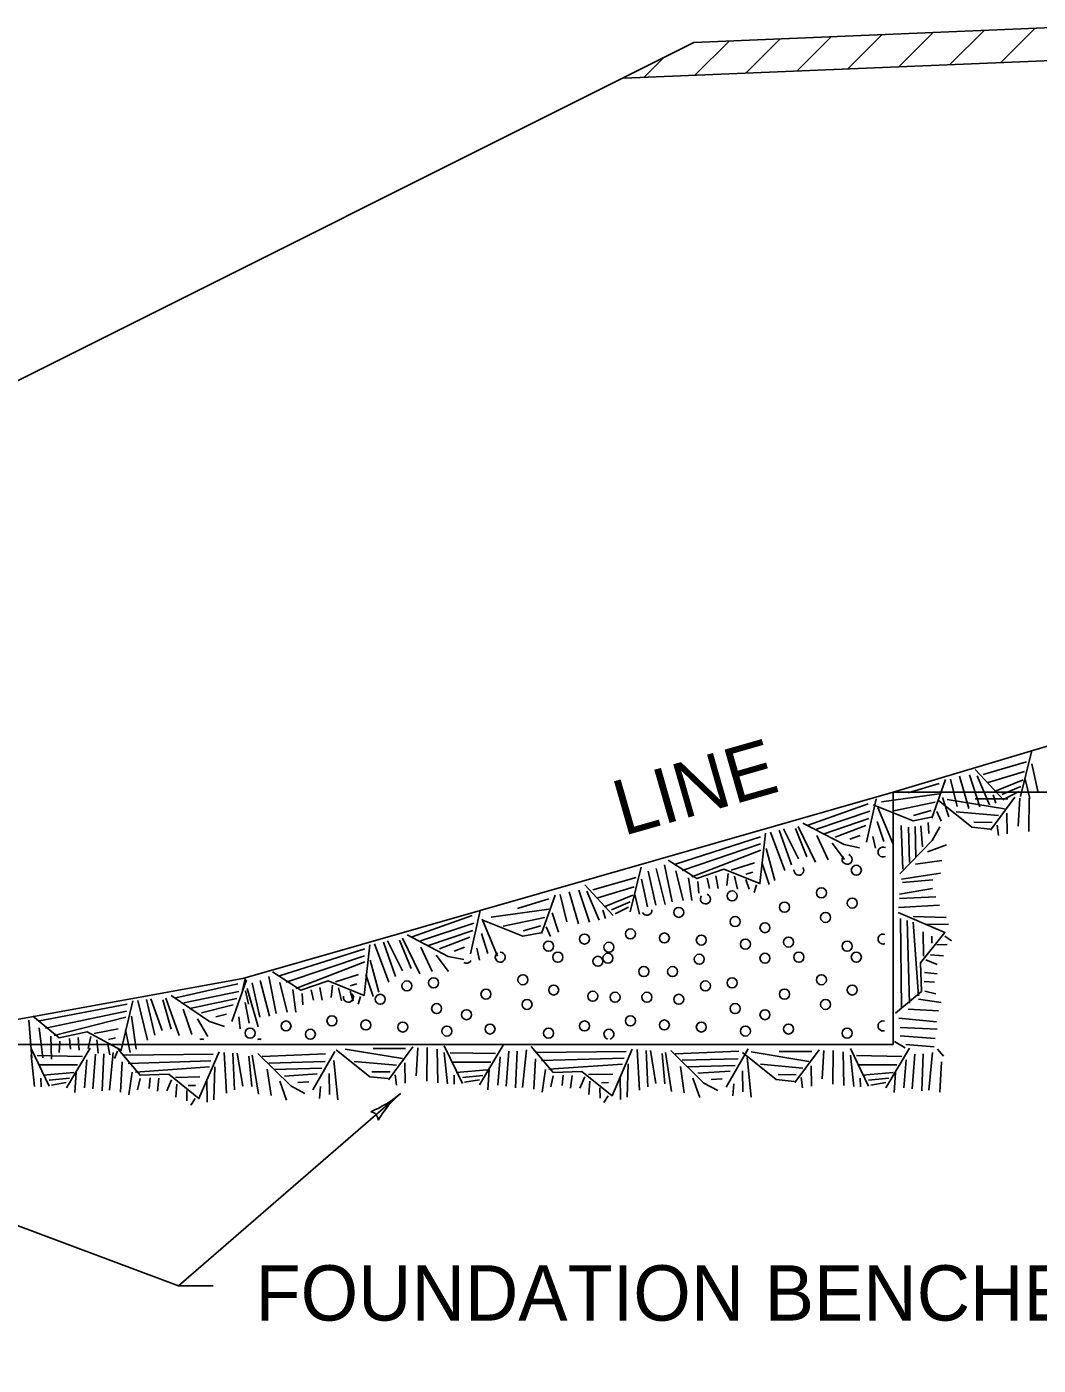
# Model space of a CAD drawing. Extents: x 1007 to 1035.5, y 1000.5 to 1021.5.
# Drawn here: x 1025.622 to 1029.281, y 1003.891 to 1008.734 of the extents above; entities that cross this region are included whole.
import ezdxf

# ---------------------------------------------------------------- set-up
doc = ezdxf.new("R2010")
doc.units = 0
doc.layers.add('Level 1', color=7, linetype='Continuous')

msp = doc.modelspace()

# ---------------------------------------------------------------- linework, layer by layer
at = {"layer": 'Level 1'}
for p, q in [((1029.4024, 1008.7338), (1028.0346, 1008.6768)), ((1028.9613, 1008.5968), (1029.0851, 1008.7205)), ((1029.1457, 1008.6044), (1029.2695, 1008.7283)), ((1016.3883, 1002.8528), (1028.0346, 1008.6768)), ((1028.0389, 1008.5583), (1028.1628, 1008.6821)), ((1028.2234, 1008.566), (1028.3472, 1008.6898)), ((1028.4078, 1008.5737), (1028.5317, 1008.6975)), ((1028.5923, 1008.5813), (1028.7161, 1008.7052)), ((1028.7768, 1008.589), (1028.9006, 1008.7128)), ((1029.4001, 1008.615), (1027.7814, 1008.5476)), ((1027.8545, 1008.5507), (1027.9244, 1008.6205)), ((1030.1506, 1006.3801), (1028.7564, 1005.9639)), ((1026.403, 1005.2902), (1028.7564, 1005.9639)), ((1031.8073, 1005.9639), (1028.7564, 1005.9639)), ((1028.7564, 1005.9639), (1028.7564, 1005.0517)), ((1025.0903, 1005.0517), (1026.403, 1005.2902)), ((1028.7564, 1005.0517), (1025.0903, 1005.0517)), ((1026.1708, 1004.1783), (1026.9742, 1004.8744)), ((1026.1708, 1004.1783), (1025.2693, 1004.5156)), ((1026.2958, 1004.1783), (1026.1708, 1004.1783))]:
    msp.add_line(p, q, dxfattribs=at)
for points in [[(1029.2568, 1006.1107), (1029.217, 1005.9487)], [(1029.0818, 1006.0287), (1029.2392, 1006.0735)], [(1029.2583, 1006.0672), (1029.28, 1005.9673)], [(1028.9458, 1006.0096), (1028.8964, 1005.8701)], [(1028.964, 1006.0114), (1028.9878, 1005.9123)], [(1028.9961, 1006.0218), (1029.0301, 1005.905)], [(1029.0321, 1006.0273), (1029.0697, 1005.9116)], [(1029.0532, 1006.0466), (1029.1563, 1005.9353)], [(1029.0605, 1006.0239), (1029.105, 1005.9186)], [(1029.1, 1005.9991), (1029.2313, 1006.0395)], [(1029.1231, 1005.9667), (1029.2269, 1006.0089)], [(1029.2343, 1006.0113), (1029.251, 1005.9408)], [(1028.714, 1005.9298), (1028.9227, 1005.9581)], [(1028.8102, 1005.9614), (1028.9229, 1005.9959)], [(1029.1494, 1005.9563), (1029.2178, 1005.9848)], [(1029.1626, 1005.9418), (1029.2113, 1005.9661)], [(1028.4488, 1005.8454), (1028.6653, 1005.922)], [(1028.6948, 1005.9402), (1028.6595, 1005.7837)], [(1028.6838, 1005.9183), (1028.8287, 1005.8606)], [(1028.701, 1005.9085), (1028.7568, 1005.7758)], [(1028.7583, 1005.897), (1028.9088, 1005.9285)], [(1028.9193, 1005.9353), (1029.041, 1005.8378)], [(1028.9352, 1005.9455), (1028.9579, 1005.8753)], [(1028.9516, 1005.9376), (1029.1594, 1005.9036)], [(1029.0528, 1005.9397), (1029.1707, 1005.9397)], [(1029.1967, 1005.946), (1029.1086, 1005.827)], [(1029.1184, 1005.9548), (1029.1283, 1005.9243)], [(1029.2146, 1005.9424), (1029.2083, 1005.8408)], [(1029.2483, 1005.9431), (1029.2467, 1005.8214)], [(1028.4788, 1005.8302), (1028.6718, 1005.8951)], [(1028.5033, 1005.8128), (1028.6678, 1005.8686)], [(1028.8287, 1005.8606), (1028.8936, 1005.8733)], [(1028.8304, 1005.8801), (1028.8936, 1005.8984)], [(1028.9137, 1005.8945), (1028.9295, 1005.8597)], [(1028.9844, 1005.8932), (1029.1376, 1005.8793)], [(1029.1678, 1005.8878), (1029.1689, 1005.814)], [(1027.9426, 1005.7187), (1028.0461, 1005.6518), (1028.1442, 1005.6858), (1028.2743, 1005.6334), (1028.2948, 1005.8164)], [(1028.3125, 1005.8199), (1028.3638, 1005.6813)], [(1028.344, 1005.8262), (1028.3885, 1005.7019)], [(1028.3591, 1005.831), (1028.4132, 1005.7226)], [(1028.4026, 1005.8327), (1028.4442, 1005.7308)], [(1028.4128, 1005.8399), (1028.4756, 1005.7115)], [(1028.43, 1005.852), (1028.5789, 1005.7746), (1028.6348, 1005.7633)], [(1028.5468, 1005.8019), (1028.6568, 1005.8438)], [(1028.6988, 1005.8575), (1028.7223, 1005.7853)], [(1028.7798, 1005.6691), (1028.8973, 1005.7888), (1028.9245, 1005.839)], [(1028.7915, 1005.6851), (1028.7847, 1005.8432)], [(1028.8149, 1005.7094), (1028.8113, 1005.8372)], [(1028.8387, 1005.7278), (1028.8353, 1005.8399)], [(1028.8618, 1005.7662), (1028.8566, 1005.8427)], [(1028.8849, 1005.8144), (1028.8824, 1005.8544)], [(1029.041, 1005.8378), (1029.1068, 1005.8309)], [(1029.0484, 1005.8559), (1029.1142, 1005.855)], [(1029.1323, 1005.8453), (1029.1372, 1005.8075)], [(1027.9684, 1005.7042), (1028.2764, 1005.8021)], [(1027.9927, 1005.6807), (1028.2763, 1005.7768)], [(1028.4799, 1005.8075), (1028.5209, 1005.7198)], [(1028.5353, 1005.7793), (1028.5797, 1005.7201)], [(1028.5998, 1005.7939), (1028.6373, 1005.808)], [(1028.6826, 1005.8038), (1028.692, 1005.7611)], [(1028.8801, 1005.7485), (1028.9496, 1005.7736)], [(1028.0273, 1005.6582), (1028.2773, 1005.7542)], [(1028.2963, 1005.7604), (1028.3277, 1005.6445)], [(1028.8369, 1005.7038), (1028.9328, 1005.7174)], [(1027.8442, 1005.693), (1027.8044, 1005.531)], [(1027.8696, 1005.6783), (1027.8972, 1005.5548)], [(1027.8984, 1005.6877), (1027.9319, 1005.5581)], [(1027.9293, 1005.7018), (1027.9561, 1005.5678)], [(1027.9701, 1005.6796), (1027.9963, 1005.5728)], [(1028.1597, 1005.6698), (1028.155, 1005.6262)], [(1028.1705, 1005.6819), (1028.2543, 1005.7091)], [(1028.2238, 1005.6673), (1028.2482, 1005.6752)], [(1028.2813, 1005.7093), (1028.3071, 1005.6296)], [(1028.7863, 1005.6491), (1028.9274, 1005.6716)], [(1027.6406, 1005.6289), (1027.7437, 1005.5176)], [(1027.6693, 1005.611), (1027.8266, 1005.6558)], [(1027.6874, 1005.5814), (1027.8188, 1005.6218)], [(1027.8458, 1005.6495), (1027.8674, 1005.5497)], [(1028.0159, 1005.6544), (1028.0278, 1005.5723)], [(1028.0498, 1005.6404), (1028.0528, 1005.5993)], [(1028.0833, 1005.6535), (1028.0913, 1005.6162)], [(1028.1144, 1005.6613), (1028.1229, 1005.6157)], [(1028.1821, 1005.6601), (1028.1928, 1005.6133)], [(1028.2236, 1005.6484), (1028.2353, 1005.6127)], [(1028.2613, 1005.6292), (1028.2533, 1005.6015)], [(1028.7902, 1005.6373), (1028.8998, 1005.6473)], [(1027.3976, 1005.5438), (1027.5103, 1005.5783)], [(1027.5333, 1005.5919), (1027.4838, 1005.4524)], [(1027.5514, 1005.5938), (1027.5753, 1005.4947)], [(1027.5835, 1005.6042), (1027.6175, 1005.4873)], [(1027.6195, 1005.6097), (1027.6571, 1005.4939)], [(1027.6479, 1005.6063), (1027.6924, 1005.5009)], [(1027.7105, 1005.549), (1027.8143, 1005.5913)], [(1027.8217, 1005.5937), (1027.8384, 1005.5232)], [(1028.7791, 1005.5952), (1028.8986, 1005.6152)], [(1028.7793, 1005.5793), (1028.9111, 1005.5855)], [(1027.2626, 1005.5358), (1027.2273, 1005.3793)], [(1027.3014, 1005.5122), (1027.5101, 1005.5404)], [(1027.5226, 1005.5278), (1027.5453, 1005.4576)], [(1027.7058, 1005.5371), (1027.7158, 1005.5067)], [(1027.7368, 1005.5387), (1027.8052, 1005.5672)], [(1027.75, 1005.5241), (1027.7988, 1005.5484)], [(1028.7648, 1005.164), (1028.859, 1005.2433), (1028.8551, 1005.3472), (1028.9433, 1005.4563), (1028.7743, 1005.5293)], [(1028.776, 1005.5473), (1028.9236, 1005.5559)], [(1027.0165, 1005.441), (1027.233, 1005.5176)], [(1027.0466, 1005.4258), (1027.2396, 1005.4907)], [(1027.2688, 1005.5041), (1027.3245, 1005.3713)], [(1027.2712, 1005.5006), (1027.4161, 1005.4429)], [(1027.3458, 1005.4793), (1027.4963, 1005.5108)], [(1027.4178, 1005.4624), (1027.481, 1005.4808)], [(1027.5011, 1005.4768), (1027.5169, 1005.442)], [(1028.7862, 1005.1844), (1028.7826, 1005.5076)], [(1028.8158, 1005.2008), (1028.8067, 1005.5)], [(1028.8283, 1005.5145), (1028.9483, 1005.5105)], [(1028.8474, 1005.2273), (1028.8287, 1005.4944)], [(1028.8728, 1005.4851), (1028.9565, 1005.4865)], [(1026.9268, 1005.4266), (1026.9809, 1005.3182)], [(1026.9703, 1005.4283), (1027.0119, 1005.3264)], [(1026.9805, 1005.4355), (1027.0433, 1005.3071)], [(1026.9978, 1005.4476), (1027.1467, 1005.3702), (1027.2026, 1005.3588)], [(1027.0711, 1005.4084), (1027.2356, 1005.4642)], [(1027.1146, 1005.3975), (1027.2246, 1005.4394)], [(1027.2665, 1005.4531), (1027.2901, 1005.3808)], [(1027.4161, 1005.4429), (1027.481, 1005.4556)], [(1028.8666, 1005.3712), (1028.8651, 1005.4592)], [(1028.8961, 1005.4178), (1028.8957, 1005.4435)], [(1028.9435, 1005.4426), (1028.9676, 1005.4268)], [(1026.5103, 1005.3143), (1026.6138, 1005.2473), (1026.7119, 1005.2814), (1026.8421, 1005.229), (1026.8625, 1005.412)], [(1026.5362, 1005.2998), (1026.8442, 1005.3977)], [(1026.8803, 1005.4155), (1026.9316, 1005.2769)], [(1026.9118, 1005.4218), (1026.9563, 1005.2975)], [(1027.0477, 1005.4031), (1027.0887, 1005.3154)], [(1027.1675, 1005.3895), (1027.205, 1005.4036)], [(1027.2503, 1005.3994), (1027.2598, 1005.3567)], [(1028.8908, 1005.3759), (1028.9387, 1005.3725)], [(1028.9141, 1005.4122), (1028.9517, 1005.4128)], [(1026.5604, 1005.2763), (1026.844, 1005.3724)], [(1026.5951, 1005.2538), (1026.845, 1005.3498)], [(1026.8641, 1005.356), (1026.8954, 1005.2401)], [(1027.103, 1005.3748), (1027.1474, 1005.3157)], [(1028.8749, 1005.3573), (1028.9153, 1005.3401)], [(1026.4171, 1005.2854), (1026.3636, 1005.1342)], [(1026.4119, 1005.2886), (1026.4019, 1005.2479)], [(1026.4662, 1005.2833), (1026.4997, 1005.1537)], [(1026.497, 1005.2974), (1026.5238, 1005.1633)], [(1026.7383, 1005.2775), (1026.822, 1005.3047)], [(1026.849, 1005.3048), (1026.8748, 1005.2252)], [(1028.8682, 1005.2794), (1028.9063, 1005.2762)], [(1028.8698, 1005.3115), (1028.916, 1005.3063)], [(1026.1616, 1005.2203), (1026.3856, 1005.2708)], [(1026.1897, 1005.2015), (1026.3889, 1005.2433)], [(1026.4135, 1005.2451), (1026.4238, 1005.1974)], [(1026.4195, 1005.2533), (1026.4593, 1005.1148)], [(1026.4373, 1005.2738), (1026.4649, 1005.1504)], [(1026.5378, 1005.2752), (1026.5641, 1005.1684)], [(1026.5837, 1005.25), (1026.5956, 1005.1679)], [(1026.6175, 1005.236), (1026.6206, 1005.1948)], [(1026.651, 1005.2491), (1026.659, 1005.2118)], [(1026.6822, 1005.2569), (1026.6907, 1005.2113)], [(1026.7274, 1005.2654), (1026.7228, 1005.2218)], [(1026.7498, 1005.2557), (1026.7606, 1005.2089)], [(1026.7913, 1005.244), (1026.803, 1005.2083)], [(1026.7915, 1005.2629), (1026.8159, 1005.2708)], [(1028.8709, 1005.2436), (1028.9112, 1005.2345)], [(1025.644, 1005.1539), (1025.7389, 1005.0753), (1025.8403, 1005.0976), (1025.9634, 1005.0303), (1026.0053, 1005.2096)], [(1025.668, 1005.1364), (1025.9853, 1005.1974)], [(1026.0233, 1005.211), (1026.0579, 1005.0673)], [(1026.0553, 1005.2135), (1026.0849, 1005.0848)], [(1026.0708, 1005.2165), (1026.1118, 1005.1024)], [(1026.1143, 1005.2131), (1026.1436, 1005.107)], [(1026.1252, 1005.2191), (1026.1725, 1005.0841)], [(1026.1438, 1005.2289), (1026.2825, 1005.1346), (1026.3368, 1005.1168)], [(1026.212, 1005.1815), (1026.3818, 1005.2175)], [(1026.2538, 1005.1655), (1026.3681, 1005.1943)], [(1026.4113, 1005.2028), (1026.4262, 1005.1283)], [(1026.8291, 1005.2248), (1026.821, 1005.1971)], [(1028.8476, 1005.2153), (1028.9297, 1005.2028)], [(1025.6288, 1005.1387), (1025.6397, 1005.0024)], [(1025.6893, 1005.1102), (1025.9822, 1005.1724)], [(1025.7211, 1005.0838), (1025.9806, 1005.1498)], [(1026.0003, 1005.1538), (1026.0177, 1005.0349)], [(1026.1881, 1005.1789), (1026.2185, 1005.087)], [(1026.2398, 1005.1443), (1026.2768, 1005.0804)], [(1026.3054, 1005.1513), (1026.3443, 1005.1609)], [(1026.3889, 1005.1515), (1026.3932, 1005.1079)], [(1028.777, 1005.1463), (1028.913, 1005.1328)], [(1028.8102, 1005.1788), (1028.9199, 1005.1728)], [(1025.6668, 1005.1118), (1025.6803, 1005.0027)], [(1025.8661, 1005.0906), (1025.9524, 1005.1077)], [(1025.9793, 1005.1047), (1025.9955, 1005.0226)], [(1028.7814, 1005.1127), (1028.9153, 1005.1068)], [(1025.7093, 1005.0815), (1025.7115, 1004.9985)], [(1025.7413, 1005.0635), (1025.7395, 1005.0223)], [(1025.8505, 1005.0383), (1025.7651, 1004.895)], [(1025.776, 1005.0726), (1025.7797, 1005.0346)], [(1025.8079, 1005.0768), (1025.811, 1005.0303)], [(1025.8539, 1005.0798), (1025.8441, 1005.037)], [(1025.875, 1005.0675), (1025.8802, 1005.0198)], [(1025.9148, 1005.0511), (1025.9222, 1005.0142)], [(1025.9172, 1005.0698), (1025.9423, 1005.0748)], [(1027.0185, 1005.0427), (1026.9304, 1004.9237)], [(1027.0364, 1005.0391), (1027.0302, 1004.9374)], [(1027.0701, 1005.0398), (1027.0685, 1004.9181)], [(1027.1319, 1005.0467), (1027.1979, 1004.9101)], [(1027.3453, 1005.0484), (1027.2599, 1004.9052)], [(1027.447, 1005.0443), (1027.5263, 1004.9499), (1027.6302, 1004.9539), (1027.7393, 1004.8658), (1027.8123, 1005.0348)], [(1028.8149, 1005.0383), (1028.7295, 1004.895)], [(1028.7605, 1005.0623), (1028.7998, 1005.0389)], [(1028.7821, 1005.0823), (1028.9082, 1005.0727)], [(1028.8026, 1005.0512), (1028.9044, 1005.0427)], [(1025.6371, 1005.0365), (1025.7031, 1004.8999)], [(1025.6375, 1005.0127), (1025.6493, 1004.899)], [(1025.6593, 1005.011), (1025.8228, 1005.0079)], [(1025.8393, 1004.9963), (1025.8308, 1004.8944)], [(1025.8705, 1005.0168), (1025.8608, 1004.8907)], [(1025.9008, 1005.0173), (1025.895, 1004.8836)], [(1025.9345, 1005.0218), (1025.9209, 1004.8858)], [(1025.95, 1005.0276), (1025.9388, 1005.001)], [(1025.9522, 1005.0341), (1026.0315, 1004.9398), (1026.1353, 1004.9438), (1026.2445, 1004.8556), (1026.3175, 1005.0246)], [(1025.967, 1004.9886), (1025.9609, 1004.8788)], [(1025.9726, 1005.0126), (1026.2958, 1005.0162)], [(1025.9889, 1004.983), (1026.2882, 1004.9922)], [(1026.3355, 1005.0228), (1026.3441, 1004.8753)], [(1026.3675, 1005.0195), (1026.3737, 1004.8877)], [(1026.3833, 1005.0198), (1026.4033, 1004.9002)], [(1026.4254, 1005.0086), (1026.4354, 1004.8991)], [(1026.4373, 1005.0126), (1026.4598, 1004.8713)], [(1026.4573, 1005.019), (1026.577, 1004.9015), (1026.6272, 1004.8743)], [(1026.4733, 1005.0073), (1026.7027, 1005.0173)], [(1026.4976, 1004.9838), (1026.7011, 1004.9895)], [(1026.7363, 1005.0259), (1026.6568, 1004.8867)], [(1026.7329, 1004.9938), (1026.7474, 1004.8506)], [(1026.7412, 1005.0319), (1026.8628, 1004.9345)], [(1026.7734, 1005.0343), (1026.9813, 1005.0003)], [(1026.8063, 1004.9898), (1026.9594, 1004.9759)], [(1026.8747, 1005.0363), (1026.9925, 1005.0363)], [(1027.1062, 1005.0344), (1027.1083, 1004.9128)], [(1027.1323, 1005.0228), (1027.1441, 1004.9092)], [(1027.1541, 1005.0212), (1027.3177, 1005.0181)], [(1027.3342, 1005.0064), (1027.3257, 1004.9046)], [(1027.3653, 1005.0269), (1027.3557, 1004.9008)], [(1027.3957, 1005.0275), (1027.3898, 1004.8938)], [(1027.4293, 1005.032), (1027.4158, 1004.896)], [(1027.4618, 1004.9988), (1027.4558, 1004.889)], [(1027.4674, 1005.0228), (1027.7906, 1005.0263)], [(1027.4838, 1004.9932), (1027.783, 1005.0023)], [(1027.8303, 1005.0329), (1027.8389, 1004.8854)], [(1027.8623, 1005.0297), (1027.8685, 1004.8978)], [(1027.8782, 1005.0299), (1027.8982, 1004.9103)], [(1027.9203, 1005.0188), (1027.9303, 1004.9093)], [(1027.9321, 1005.0228), (1027.9546, 1004.8815)], [(1027.9521, 1005.0292), (1028.0718, 1004.9117), (1028.122, 1004.8844)], [(1027.9681, 1005.0174), (1028.1975, 1005.0274)], [(1027.9924, 1004.994), (1028.1959, 1004.9997)], [(1028.2311, 1005.0361), (1028.1516, 1004.8968)], [(1028.2108, 1005.0218), (1028.3324, 1004.9243)], [(1028.2278, 1005.004), (1028.2423, 1004.8608)], [(1028.243, 1005.0241), (1028.4508, 1004.9901)], [(1028.3443, 1005.0262), (1028.4621, 1005.0262)], [(1028.4881, 1005.0325), (1028.4, 1004.9135)], [(1028.506, 1005.0289), (1028.4998, 1004.9273)], [(1028.5397, 1005.0296), (1028.5381, 1004.9079)], [(1028.5758, 1005.0243), (1028.5778, 1004.9026)], [(1028.6015, 1005.0365), (1028.6675, 1004.8999)], [(1028.6019, 1005.0127), (1028.6137, 1004.899)], [(1028.6237, 1005.011), (1028.7873, 1005.0079)], [(1028.8038, 1004.9963), (1028.7953, 1004.8944)], [(1028.8349, 1005.0168), (1028.8253, 1004.8907)], [(1028.8653, 1005.0173), (1028.8594, 1004.8836)], [(1028.8989, 1005.0218), (1028.8853, 1004.8858)], [(1028.9166, 1005.0341), (1028.9378, 1005.0089)], [(1028.9314, 1004.9886), (1028.9253, 1004.8788)], [(1028.937, 1005.0126), (1028.9378, 1005.0126)], [(1025.668, 1004.9774), (1025.8054, 1004.9777)], [(1025.6806, 1004.9397), (1025.7923, 1004.9497)], [(1025.8, 1004.9498), (1025.7953, 1004.8775)], [(1026.0035, 1004.9512), (1025.9909, 1004.8692)], [(1026.0155, 1004.9514), (1026.2826, 1004.9702)], [(1026.3027, 1004.9705), (1026.2987, 1004.8505)], [(1026.492, 1004.9618), (1026.5056, 1004.8661)], [(1026.5159, 1004.9602), (1026.6895, 1004.9653)], [(1026.5543, 1004.937), (1026.6718, 1004.9449)], [(1026.7158, 1004.9458), (1026.7173, 1004.8698)], [(1026.8703, 1004.9526), (1026.936, 1004.9517)], [(1026.9541, 1004.942), (1026.959, 1004.9042)], [(1026.9896, 1004.9845), (1026.9908, 1004.9107)], [(1027.1628, 1004.9876), (1027.3003, 1004.9878)], [(1027.1675, 1004.9398), (1027.1681, 1004.9078)], [(1027.1754, 1004.9498), (1027.2871, 1004.9598)], [(1027.2948, 1004.96), (1027.2902, 1004.8877)], [(1027.4983, 1004.9613), (1027.4858, 1004.8793)], [(1027.5103, 1004.9616), (1027.7774, 1004.9803)], [(1027.5624, 1004.9408), (1027.5592, 1004.9027)], [(1027.6542, 1004.9424), (1027.7422, 1004.9439)], [(1027.7975, 1004.9807), (1027.7935, 1004.8607)], [(1027.9868, 1004.972), (1028.0004, 1004.8763)], [(1028.0108, 1004.9703), (1028.1843, 1004.9755)], [(1028.0492, 1004.9472), (1028.1667, 1004.9551)], [(1028.2107, 1004.9559), (1028.2121, 1004.8799)], [(1028.2758, 1004.9797), (1028.429, 1004.9658)], [(1028.3398, 1004.9424), (1028.4056, 1004.9415)], [(1028.4592, 1004.9743), (1028.4603, 1004.9005)], [(1028.6324, 1004.9774), (1028.7698, 1004.9777)], [(1028.645, 1004.9397), (1028.7567, 1004.9497)], [(1028.7644, 1004.9498), (1028.7598, 1004.8775)], [(1025.6727, 1004.9297), (1025.6733, 1004.8976)], [(1025.7028, 1004.9221), (1025.7764, 1004.9293)], [(1025.7111, 1004.9043), (1025.7648, 1004.9133)], [(1026.0318, 1004.9278), (1026.0227, 1004.8876)], [(1026.0676, 1004.9306), (1026.0643, 1004.8925)], [(1026.0997, 1004.929), (1026.0945, 1004.8828)], [(1026.1455, 1004.9238), (1026.1283, 1004.8835)], [(1026.1593, 1004.9323), (1026.2473, 1004.9338)], [(1026.1641, 1004.908), (1026.1607, 1004.8602)], [(1026.206, 1004.9028), (1026.2317, 1004.9032)], [(1026.2733, 1004.926), (1026.2747, 1004.8423)], [(1026.5367, 1004.9187), (1026.5618, 1004.8492)], [(1026.6026, 1004.9138), (1026.6426, 1004.9163)], [(1026.6847, 1004.8992), (1026.6812, 1004.8555)], [(1026.8628, 1004.9345), (1026.9287, 1004.9276)], [(1027.1976, 1004.9323), (1027.2713, 1004.9395)], [(1027.2059, 1004.9144), (1027.2596, 1004.9235)], [(1027.5266, 1004.938), (1027.5175, 1004.8978)], [(1027.5945, 1004.9392), (1027.5893, 1004.893)], [(1027.6403, 1004.934), (1027.6231, 1004.8937)], [(1027.6589, 1004.9182), (1027.6555, 1004.8703)], [(1027.6952, 1004.8948), (1027.6958, 1004.8573)], [(1027.7008, 1004.9129), (1027.7265, 1004.9133)], [(1027.7681, 1004.9362), (1027.7695, 1004.8525)], [(1028.0315, 1004.9288), (1028.0566, 1004.8593)], [(1028.0974, 1004.924), (1028.1374, 1004.9265)], [(1028.1795, 1004.9093), (1028.176, 1004.8657)], [(1028.3324, 1004.9243), (1028.3983, 1004.9174)], [(1028.4237, 1004.9318), (1028.4286, 1004.894)], [(1028.6371, 1004.9297), (1028.6377, 1004.8976)], [(1028.6672, 1004.9221), (1028.7408, 1004.9293)], [(1028.6755, 1004.9043), (1028.7292, 1004.9133)], [(1026.2003, 1004.8847), (1026.201, 1004.8471)], [(1026.2308, 1004.8553), (1026.2149, 1004.8312)], [(1027.7256, 1004.8655), (1027.7098, 1004.8413)]]:
    msp.add_lwpolyline(points, dxfattribs=at)
for centre in [(1028.623, 1005.6818), (1028.4968, 1005.6001), (1028.1736, 1005.5889), (1028.6081, 1005.5629), (1027.9805, 1005.5294), (1028.363, 1005.5481), (1028.5116, 1005.5109), (1028.1846, 1005.4959), (1028.2925, 1005.4738), (1027.5096, 1005.4069), (1027.6396, 1005.4329), (1027.8058, 1005.4514), (1027.9285, 1005.4366), (1028.0621, 1005.4291), (1028.2218, 1005.4143), (1028.3778, 1005.4218), (1028.5896, 1005.4069), (1027.543, 1005.3671), (1027.7241, 1005.3634), (1027.7278, 1005.4031), (1028.0546, 1005.3596), (1028.2925, 1005.3634), (1028.415, 1005.3671), (1028.623, 1005.3671), (1027.688, 1005.3523), (1027.8541, 1005.3151), (1027.9581, 1005.3151), (1026.997, 1005.2631), (1027.0936, 1005.2743), (1027.4168, 1005.2854), (1028.077, 1005.2631), (1028.1736, 1005.2743), (1028.4968, 1005.2854), (1026.9005, 1005.2148), (1027.283, 1005.2334), (1027.5281, 1005.2483), (1027.6693, 1005.2259), (1027.7501, 1005.2223), (1027.8653, 1005.2223), (1027.9805, 1005.2148), (1028.363, 1005.2334), (1028.6081, 1005.2483), (1027.1046, 1005.1813), (1027.4316, 1005.1963), (1028.1846, 1005.1813), (1028.5116, 1005.1963), (1026.5596, 1005.1183), (1026.7258, 1005.1368), (1026.8485, 1005.1219), (1027.2125, 1005.1591), (1027.6396, 1005.1183), (1027.8058, 1005.1368), (1027.9285, 1005.1219), (1028.2925, 1005.1591), (1026.4296, 1005.0923), (1026.6478, 1005.0884), (1026.9821, 1005.1144), (1027.1418, 1005.0996), (1027.2978, 1005.1071), (1027.5096, 1005.0923), (1028.0621, 1005.1144), (1028.2218, 1005.0996), (1028.3778, 1005.1071), (1028.5896, 1005.0923)]:
    msp.add_circle(centre, 0.0181, dxfattribs=at)
for centre, radius, start, end in [((1028.7196, 1005.7476), 0.0181, 61.0973, 298.3049), ((1028.5896, 1005.7216), 0.0181, 142.76, 68.526), ((1028.415, 1005.6818), 0.0181, 177.3645, 33.9216), ((1028.077, 1005.5778), 0.0181, 141.323, 69.9631), ((1027.8653, 1005.5369), 0.0181, 205.4554, 5.8307), ((1028.7196, 1005.4329), 0.0181, 66.8776, 292.5247), ((1027.335, 1005.3671), 0.0181, 120.4827, 90.8033), ((1027.2125, 1005.3634), 0.0181, 237.4241, 333.8619), ((1026.7853, 1005.2223), 0.0181, 166.7885, 44.4976), ((1028.7196, 1005.1183), 0.0181, 72.4213, 286.9809), ((1027.7278, 1005.0884), 0.0181, 286.3382, 253.8248), ((1026.255, 1005.0524), 0.0181, 66.5345, 113.6285), ((1026.463, 1005.0524), 0.0181, 69.0061, 111.1569), ((1026.7182, 1005.1699), 0.3909, 292.2529, 310.8997), ((1027.2302, 1004.579), 0.3909, 130.9058, 149.5746), ((1027.2302, 1004.579), 0.3909, 130.8936, 130.9058), ((1026.8618, 1004.7771), 0.0313, 359.6804, 81.7971)]:
    msp.add_arc(centre, radius, start, end, dxfattribs=at)

# ---------------------------------------------------------------- texts
msp.add_text('LINE', height=0.2, rotation=15.9757, dxfattribs=at).set_placement((1027.7803, 1005.8053))
msp.add_text('FOUNDATION BENCHES', height=0.2, dxfattribs=at).set_placement((1026.4492, 1004.0523))

doc.saveas('drawing.dxf')
